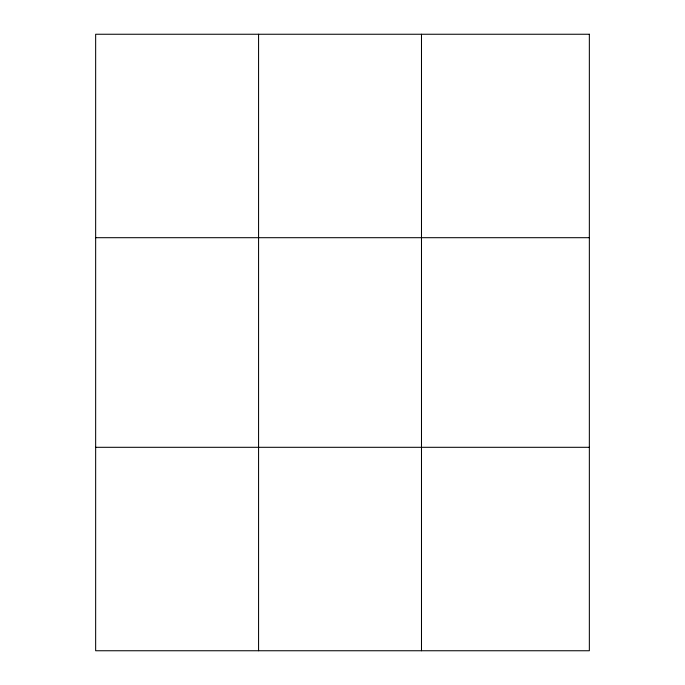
<?xml version="1.0" encoding="UTF-8"?>
<svg xmlns="http://www.w3.org/2000/svg" width="685" height="685" viewBox="0 0 685 685"><rect width="100%" height="100%" fill="white"/><g stroke="black" fill="none" stroke-linecap="round" stroke-linejoin="round"><path stroke-width="1.03" d="M258.57 650.75L258.57 34.25M421.489 650.75L421.489 34.25M95.652 237.695L589.348 237.695M95.652 447.305L589.348 447.305M589.348 34.25L589.348 650.75L95.652 650.75L95.652 34.25L589.348 34.25"/></g></svg>
